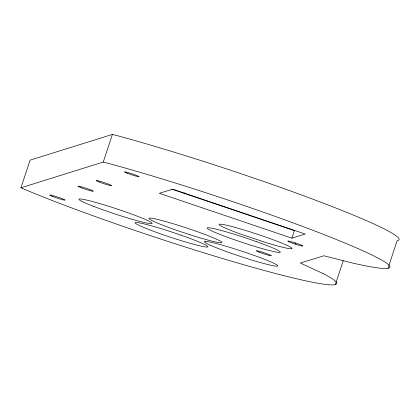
<?xml version="1.0" encoding="UTF-8"?>
<svg xmlns="http://www.w3.org/2000/svg" width="419" height="419" viewBox="0 0 419 419"><rect width="100%" height="100%" fill="white"/><g stroke="black" fill="none" stroke-linecap="round" stroke-linejoin="round"><path stroke-width="0.63" d="M112.397 134.431L30.089 160.152L20.95 187.796L103.257 162.069L112.397 134.431L118.231 135.913A185.732 12.958 18.3 0 1 314.02 199.633A185.732 12.958 18.3 0 1 397.112 240.695L387.973 268.338M184.198 193.95L184.601 192.73M291.896 238.16L305.257 234.043L172.68 189.189L159.32 193.311L291.896 238.16L294.389 230.623L171.727 189.121M295.102 244.057L294.798 243.952A7.977 0.555 18.3 0 1 287.801 241.072A7.977 0.555 18.3 0 1 294.63 242.732A7.977 0.555 18.3 0 1 302.822 245.901L302.523 246.105A7.977 0.555 18.3 0 1 296.772 244.596L295.102 244.057L295.484 242.9M335.347 284.569L343.271 260.613M103.257 162.069L109.092 163.557A185.732 12.958 18.3 0 1 340.83 241.328A185.732 12.958 18.3 0 1 351.326 262.75L323.945 255.779L300.287 263.032L322.997 273.513M322.991 273.507A185.727 12.958 18.3 0 1 139.108 231.848L138.186 231.534A185.727 12.958 18.3 0 1 20.955 187.801M294.389 230.623A26.533 1.849 18.3 0 1 293.782 230.675M291.985 248.32L291.137 248.776A38.407 2.676 18.3 0 1 266.432 242.721L238.631 233.383A38.407 2.676 18.3 0 1 219.959 224.128L223.233 224.516A38.407 2.676 18.3 0 1 254.04 233.137L263.525 236.321A38.407 2.676 18.3 0 1 291.985 248.32M205.21 241.36L204.346 241.815A38.721 2.703 18.3 0 0 237.777 255.532A38.721 2.703 18.3 0 0 276.969 266.212L277.834 265.756A38.721 2.703 18.3 0 0 244.397 252.044A38.721 2.703 18.3 0 0 205.21 241.36M189.671 234.645L180.128 231.492A38.496 2.687 18.3 0 1 154.91 218.844A38.496 2.687 18.3 0 1 216.571 239.202A38.496 2.687 18.3 0 1 189.671 234.645M180.95 235.148L171.539 231.958A38.302 2.671 18.3 0 0 138.48 225.082A38.302 2.671 18.3 0 0 199.303 245.717A38.302 2.671 18.3 0 0 180.95 235.148M256.774 241.732L247.498 238.511A38.48 2.687 18.3 0 0 208.191 227.737A38.48 2.687 18.3 0 0 230.712 238.442L239.993 241.663A38.48 2.687 18.3 0 0 279.295 252.437A38.48 2.687 18.3 0 0 256.774 241.732M93.578 206.347A38.522 2.687 18.3 0 0 151.877 223.605A38.522 2.687 18.3 0 0 101.215 203.995A38.522 2.687 18.3 0 0 93.578 206.347M127.46 173.304A7.652 0.534 18.3 0 0 139.045 176.729A7.652 0.534 18.3 0 0 128.979 172.838A7.652 0.534 18.3 0 0 127.46 173.304M99.235 182.029A8.144 0.566 18.3 0 0 111.559 185.68A8.144 0.566 18.3 0 0 100.853 181.532A8.144 0.566 18.3 0 0 99.235 182.029M81.061 187.654A8.066 0.56 18.3 0 0 93.269 191.268A8.066 0.56 18.3 0 0 82.658 187.162A8.066 0.56 18.3 0 0 81.061 187.654M52.794 196.537A8.102 0.566 18.3 0 0 65.055 200.167A8.102 0.566 18.3 0 0 54.402 196.04A8.102 0.566 18.3 0 0 52.794 196.537M259.335 252.233A7.867 0.55 18.3 0 0 271.24 255.758A7.867 0.55 18.3 0 0 260.896 251.751A7.867 0.55 18.3 0 0 259.335 252.233"/></g></svg>
